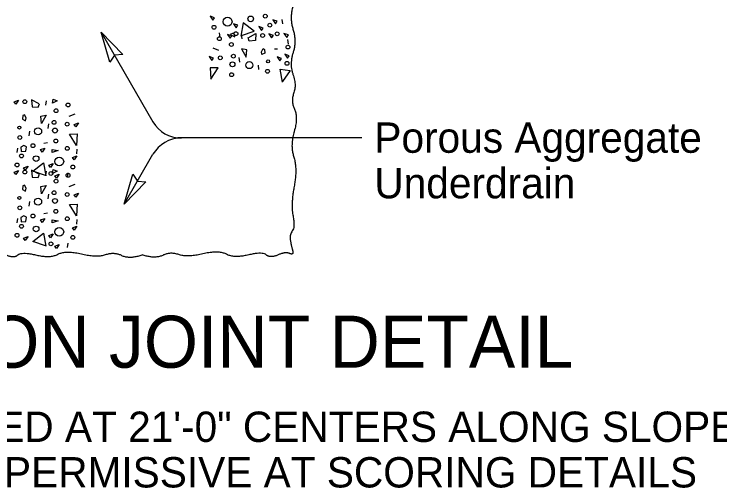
# Model space of a CAD drawing. Extents: x 0 to 36, y 0 to 22.
# Drawn here: x 29.313 to 32.565, y 8.619 to 10.804 of the extents above; entities that cross this region are included whole.
import ezdxf

# ---------------------------------------------------------------- set-up
doc = ezdxf.new("R2010")
doc.units = 0
for name, color, linetype in [('01-Slab', 7, 'Continuous'), ('03-Dimensions', 7, 'Continuous'), ('32-Framing Plan', 7, 'Continuous'), ('41-Bearing Pads', 7, 'Continuous'), ('S_PL_Dimens_PR', 7, 'Continuous')]:
    doc.layers.add(name, color=color, linetype=linetype)

msp = doc.modelspace()

# ---------------------------------------------------------------- linework, layer by layer
at = {"layer": '01-Slab'}
for points in [[(29.2027, 11.0932), (29.2178, 10.9821), (29.1867, 10.9096), (29.2247, 10.7888), (29.1901, 10.6784), (29.2247, 10.5714), (29.1901, 10.4781), (29.2178, 10.4022), (29.1832, 10.3263), (29.2212, 10.1985), (29.1867, 10.0915), (29.2178, 9.9259), (29.197, 9.8223), (29.2247, 9.7844), (29.2143, 9.7325), (29.2039, 9.6911), (29.2419, 9.7084), (29.3109, 9.6774), (29.3489, 9.7084), (29.4801, 9.6774), (29.5491, 9.7153), (29.6941, 9.6808), (29.7735, 9.7084), (29.8425, 9.6739), (29.9027, 9.6932)], [(30.6027, 11.0932), (30.5876, 10.9821), (30.6187, 10.9096), (30.5807, 10.7888), (30.6153, 10.6784), (30.5807, 10.5714), (30.6153, 10.4781), (30.5876, 10.4022), (30.6222, 10.3263), (30.5842, 10.1985), (30.6187, 10.0915), (30.5876, 9.9259), (30.6083, 9.8223), (30.5807, 9.7844), (30.5911, 9.7325), (30.6014, 9.6911), (30.5634, 9.7084), (30.4944, 9.6774), (30.4564, 9.7084), (30.3253, 9.6774), (30.2563, 9.7153), (30.1113, 9.6808), (30.0318, 9.7084), (29.9628, 9.6739), (29.9027, 9.6932)]]:
    msp.add_open_spline(points, degree=2, dxfattribs=at)
at = {"layer": '03-Dimensions'}
for p, q in [((30.5471, 10.7795), (30.5498, 10.7585)), ((30.3688, 10.7629), (30.3578, 10.7023)), ((30.4188, 10.7248), (30.3688, 10.7629)), ((29.7138, 10.7207), (29.9525, 10.3072)), ((30.2574, 10.717), (30.2602, 10.6959)), ((30.3274, 10.7172), (30.3089, 10.7101)), ((30.3089, 10.7101), (30.3303, 10.6985)), ((30.3303, 10.6985), (30.3274, 10.7172)), ((30.3595, 10.7101), (30.3621, 10.6891)), ((30.3603, 10.7044), (30.4188, 10.7248)), ((30.3917, 10.695), (30.4268, 10.7137)), ((30.4268, 10.7137), (30.4247, 10.6822)), ((30.3962, 10.6796), (30.3907, 10.6961)), ((30.4247, 10.6822), (30.3962, 10.6796)), ((30.5729, 10.686), (30.5757, 10.665)), ((30.2279, 10.6485), (30.2548, 10.637)), ((30.3849, 10.6393), (30.3598, 10.6439)), ((30.3598, 10.6439), (30.3818, 10.6048)), ((30.3818, 10.6048), (30.3849, 10.6393)), ((30.4523, 10.6303), (30.46, 10.6451)), ((30.46, 10.6451), (30.4665, 10.6411)), ((30.4665, 10.6411), (30.468, 10.6242)), ((30.5127, 10.6443), (30.5268, 10.6444)), ((30.3486, 10.6036), (30.3513, 10.5826)), ((30.4547, 10.6174), (30.4523, 10.6303)), ((30.468, 10.6242), (30.4547, 10.6174)), ((30.2523, 10.5559), (30.2165, 10.5568)), ((30.2165, 10.5568), (30.2197, 10.503)), ((30.2197, 10.503), (30.2523, 10.5559)), ((30.4367, 10.5688), (30.4393, 10.5476)), ((30.549, 10.4894), (30.5391, 10.5493)), ((30.5391, 10.5493), (30.5851, 10.5441)), ((30.5851, 10.5441), (30.5493, 10.4928)), ((29.4283, 10.3894), (29.3933, 10.4081)), ((29.3933, 10.4081), (29.3953, 10.3766)), ((29.4897, 10.3929), (29.4926, 10.4116)), ((29.4926, 10.4116), (29.5111, 10.4045)), ((29.3953, 10.3766), (29.4238, 10.374)), ((29.4238, 10.374), (29.4293, 10.3905)), ((29.4605, 10.4045), (29.4579, 10.3835)), ((29.5111, 10.4045), (29.4897, 10.3929)), ((29.5921, 10.343), (29.5652, 10.3314)), ((29.3535, 10.3355), (29.352, 10.3186)), ((29.352, 10.3186), (29.3653, 10.3118)), ((29.36, 10.3395), (29.3535, 10.3355)), ((29.3677, 10.3247), (29.36, 10.3395)), ((29.3653, 10.3118), (29.3677, 10.3247)), ((29.4351, 10.3337), (29.4603, 10.3383)), ((29.4382, 10.2992), (29.4351, 10.3337)), ((29.4603, 10.3383), (29.4382, 10.2992)), ((29.4714, 10.298), (29.4687, 10.277)), ((29.3833, 10.2632), (29.3808, 10.242)), ((29.5678, 10.2503), (29.6035, 10.2512)), ((29.6003, 10.1975), (29.5678, 10.2503)), ((29.6035, 10.2512), (29.6003, 10.1975)), ((30.0677, 10.2351), (30.9155, 10.2351)), ((29.3285, 10.1861), (29.3259, 10.1649)), ((29.3568, 10.198), (29.3443, 10.1894)), ((29.3443, 10.1894), (29.3453, 10.1706)), ((29.3699, 10.1923), (29.3568, 10.198)), ((29.3667, 10.1718), (29.3699, 10.1923)), ((29.4668, 10.2102), (29.4497, 10.2063)), ((29.6023, 10.181), (29.5996, 10.16)), ((29.3453, 10.1706), (29.3667, 10.1718)), ((29.4888, 10.1656), (29.4881, 10.179)), ((29.4881, 10.179), (29.5151, 10.1744)), ((29.5151, 10.1744), (29.4888, 10.1656)), ((29.8196, 9.927), (29.9525, 10.1572)), ((29.3983, 10.0801), (29.4483, 10.1182)), ((29.4483, 10.1182), (29.4593, 10.0576)), ((29.4283, 10.065), (29.3933, 10.0837)), ((29.3933, 10.0837), (29.3953, 10.0522)), ((29.4897, 10.0685), (29.4926, 10.0872)), ((29.4926, 10.0872), (29.5111, 10.0801)), ((29.3953, 10.0522), (29.4238, 10.0496)), ((29.4568, 10.0597), (29.3983, 10.0801)), ((29.4238, 10.0496), (29.4293, 10.0661)), ((29.4605, 10.0801), (29.4579, 10.0591)), ((29.5111, 10.0801), (29.4897, 10.0685)), ((29.5597, 10.0723), (29.5569, 10.0512)), ((29.5921, 10.0185), (29.5652, 10.007)), ((29.3535, 10.0111), (29.352, 9.9942)), ((29.352, 9.9942), (29.3653, 9.9874)), ((29.36, 10.0151), (29.3535, 10.0111)), ((29.3677, 10.0003), (29.36, 10.0151)), ((29.3653, 9.9874), (29.3677, 10.0003)), ((29.4351, 10.0093), (29.4603, 10.0139)), ((29.4382, 9.9748), (29.4351, 10.0093)), ((29.4603, 10.0139), (29.4382, 9.9748)), ((29.4714, 9.9736), (29.4687, 9.9526)), ((29.3833, 9.9388), (29.3808, 9.9176)), ((29.5678, 9.9259), (29.6035, 9.9268)), ((29.6003, 9.873), (29.5678, 9.9259)), ((29.6035, 9.9268), (29.6003, 9.873)), ((29.3285, 9.8617), (29.3259, 9.8405)), ((29.3568, 9.8736), (29.3443, 9.865)), ((29.3443, 9.865), (29.3453, 9.8462)), ((29.3699, 9.8679), (29.3568, 9.8736)), ((29.3667, 9.8474), (29.3699, 9.8679)), ((29.4668, 9.8858), (29.4497, 9.8819)), ((29.6023, 9.8566), (29.5996, 9.8356)), ((29.3453, 9.8462), (29.3667, 9.8474)), ((29.4888, 9.8412), (29.4881, 9.8546)), ((29.4881, 9.8546), (29.5151, 9.85)), ((29.5151, 9.85), (29.4888, 9.8412)), ((29.3983, 9.7557), (29.4483, 9.7938)), ((29.4483, 9.7938), (29.4593, 9.7332)), ((29.4568, 9.7353), (29.3983, 9.7557)), ((29.5597, 9.7479), (29.5569, 9.7268))]:
    msp.add_line(p, q, dxfattribs=at)
for points in [[(30.2156, 10.7947), (30.2281, 10.7764), (30.236, 10.7874)], [(30.5044, 10.778), (30.5168, 10.7596), (30.5249, 10.7706)], [(30.3238, 10.7595), (30.3363, 10.7412), (30.3443, 10.7522)], [(30.4403, 10.747), (30.4528, 10.7286), (30.4608, 10.7396)], [(30.2962, 10.7105), (30.3087, 10.6924), (30.3166, 10.7033)], [(30.487, 10.7122), (30.4995, 10.694), (30.5073, 10.7051)], [(30.5563, 10.7148), (30.5688, 10.6965), (30.5768, 10.7075)], [(30.2108, 10.6081), (30.2233, 10.5899), (30.2313, 10.6009)], [(30.5243, 10.6064), (30.5367, 10.588), (30.5448, 10.599)], [(30.5597, 10.6187), (30.5721, 10.6005), (30.5802, 10.6115)], [(29.333, 10.4066), (29.3205, 10.3885), (29.3128, 10.3995)], [(29.6092, 10.3025), (29.5968, 10.2843), (29.5888, 10.2953)], [(29.4543, 10.1861), (29.4419, 10.1678), (29.4339, 10.1789)], [(29.6015, 10.15), (29.589, 10.1317), (29.5811, 10.1427)], [(29.3768, 10.1023), (29.3643, 10.084), (29.3563, 10.095)], [(29.4933, 10.1148), (29.4808, 10.0965), (29.4728, 10.1075)], [(29.333, 10.0822), (29.3205, 10.064), (29.3128, 10.0751)], [(29.5209, 10.0659), (29.5084, 10.0477), (29.5005, 10.0586)], [(29.6092, 9.9781), (29.5968, 9.9599), (29.5888, 9.9709)], [(29.4543, 9.8617), (29.4419, 9.8434), (29.4339, 9.8545)], [(29.6015, 9.8256), (29.589, 9.8073), (29.5811, 9.8183)], [(29.4933, 9.7904), (29.4808, 9.7721), (29.4728, 9.7831)], [(29.3768, 9.7779), (29.3643, 9.7595), (29.3563, 9.7705)], [(29.5209, 9.7415), (29.5084, 9.7233), (29.5005, 9.7342)]]:
    msp.add_lwpolyline(points, close=True, dxfattribs=at)
for centre, radius in [((30.4703, 10.7942), 0.0088), ((30.2964, 10.7688), 0.0204), ((30.403, 10.782), 0.0131), ((30.2339, 10.7432), 0.0088), ((30.4908, 10.7526), 0.0088), ((30.3348, 10.7134), 0.0088), ((30.4578, 10.7055), 0.0088), ((30.5246, 10.7129), 0.0088), ((30.2588, 10.6903), 0.0088), ((30.314, 10.6636), 0.0088), ((30.5745, 10.6517), 0.0088), ((30.2627, 10.602), 0.0088), ((30.3233, 10.6099), 0.0088), ((30.3187, 10.5722), 0.0113), ((30.3968, 10.5688), 0.0164), ((30.483, 10.586), 0.00694), ((30.5703, 10.5766), 0.0088), ((30.4807, 10.5401), 0.0088), ((30.3151, 10.5242), 0.0088), ((29.3622, 10.3999), 0.0088), ((29.5612, 10.3847), 0.0088), ((29.506, 10.3581), 0.0088), ((29.4967, 10.3043), 0.0088), ((29.337, 10.2804), 0.00694), ((29.4232, 10.2632), 0.0164), ((29.5013, 10.2666), 0.0113), ((29.5573, 10.2964), 0.0088), ((29.3394, 10.2345), 0.0088), ((29.5049, 10.2186), 0.0088), ((29.3995, 10.197), 0.0088), ((29.5578, 10.1844), 0.0088), ((29.3468, 10.1495), 0.0088), ((29.4141, 10.1373), 0.0131), ((29.3263, 10.108), 0.0088), ((29.5207, 10.1241), 0.0204), ((29.3622, 10.0755), 0.0088), ((29.5832, 10.0986), 0.0088), ((29.4823, 10.0687), 0.0088), ((29.5612, 10.0603), 0.0088), ((29.506, 10.0336), 0.0088), ((29.4967, 9.9799), 0.0088), ((29.337, 9.956), 0.00694), ((29.4232, 9.9388), 0.0164), ((29.5013, 9.9422), 0.0113), ((29.5573, 9.972), 0.0088), ((29.3394, 9.9101), 0.0088), ((29.5049, 9.8942), 0.0088), ((29.3995, 9.8726), 0.0088), ((29.5578, 9.86), 0.0088), ((29.3468, 9.8251), 0.0088), ((29.4141, 9.8129), 0.0131), ((29.3263, 9.7836), 0.0088), ((29.5207, 9.7997), 0.0204), ((29.5832, 9.7741), 0.0088), ((29.4823, 9.7443), 0.0088)]:
    msp.add_circle(centre, radius, dxfattribs=at)
for centre, start, end in [((30.0824, 10.3822), 209.9983, 270), ((30.0824, 10.0822), 90, 150.0017)]:
    msp.add_arc(centre, 0.15, start, end, dxfattribs=at)
at = {"layer": 'S_PL_Dimens_PR'}
for points in [[(29.7138, 10.7207), (29.8141, 10.617), (29.775, 10.6146), (29.7535, 10.582)], [(29.8196, 9.927), (29.8593, 10.0658), (29.8809, 10.0331), (29.9199, 10.0308)]]:
    msp.add_lwpolyline(points, close=True, dxfattribs=at)

# ---------------------------------------------------------------- texts
at = {"layer": '03-Dimensions'}
for s, p in [('Porous Aggregate', (30.9728, 10.1642)), ('Underdrain', (30.9728, 9.9542))]:
    msp.add_text(s, height=0.14, dxfattribs=at).set_placement(p)
at = {"layer": '32-Framing Plan'}
msp.add_text('CONSTRUCTION JOINT DETAIL', height=0.24, dxfattribs=at).set_placement((27.0757, 9.1728))
at = {"layer": '41-Bearing Pads'}
for s, p in [('CONSTRUCTION JOINTS REQUIRED AT 21\'-0" CENTERS ALONG SLOPEWALL', (26.229, 8.8306)), ('CONSTRUCTION JOINTS PERMISSIVE AT SCORING DETAILS', (26.9884, 8.6206))]:
    msp.add_text(s, height=0.14, dxfattribs=at).set_placement(p)

doc.saveas('drawing.dxf')
